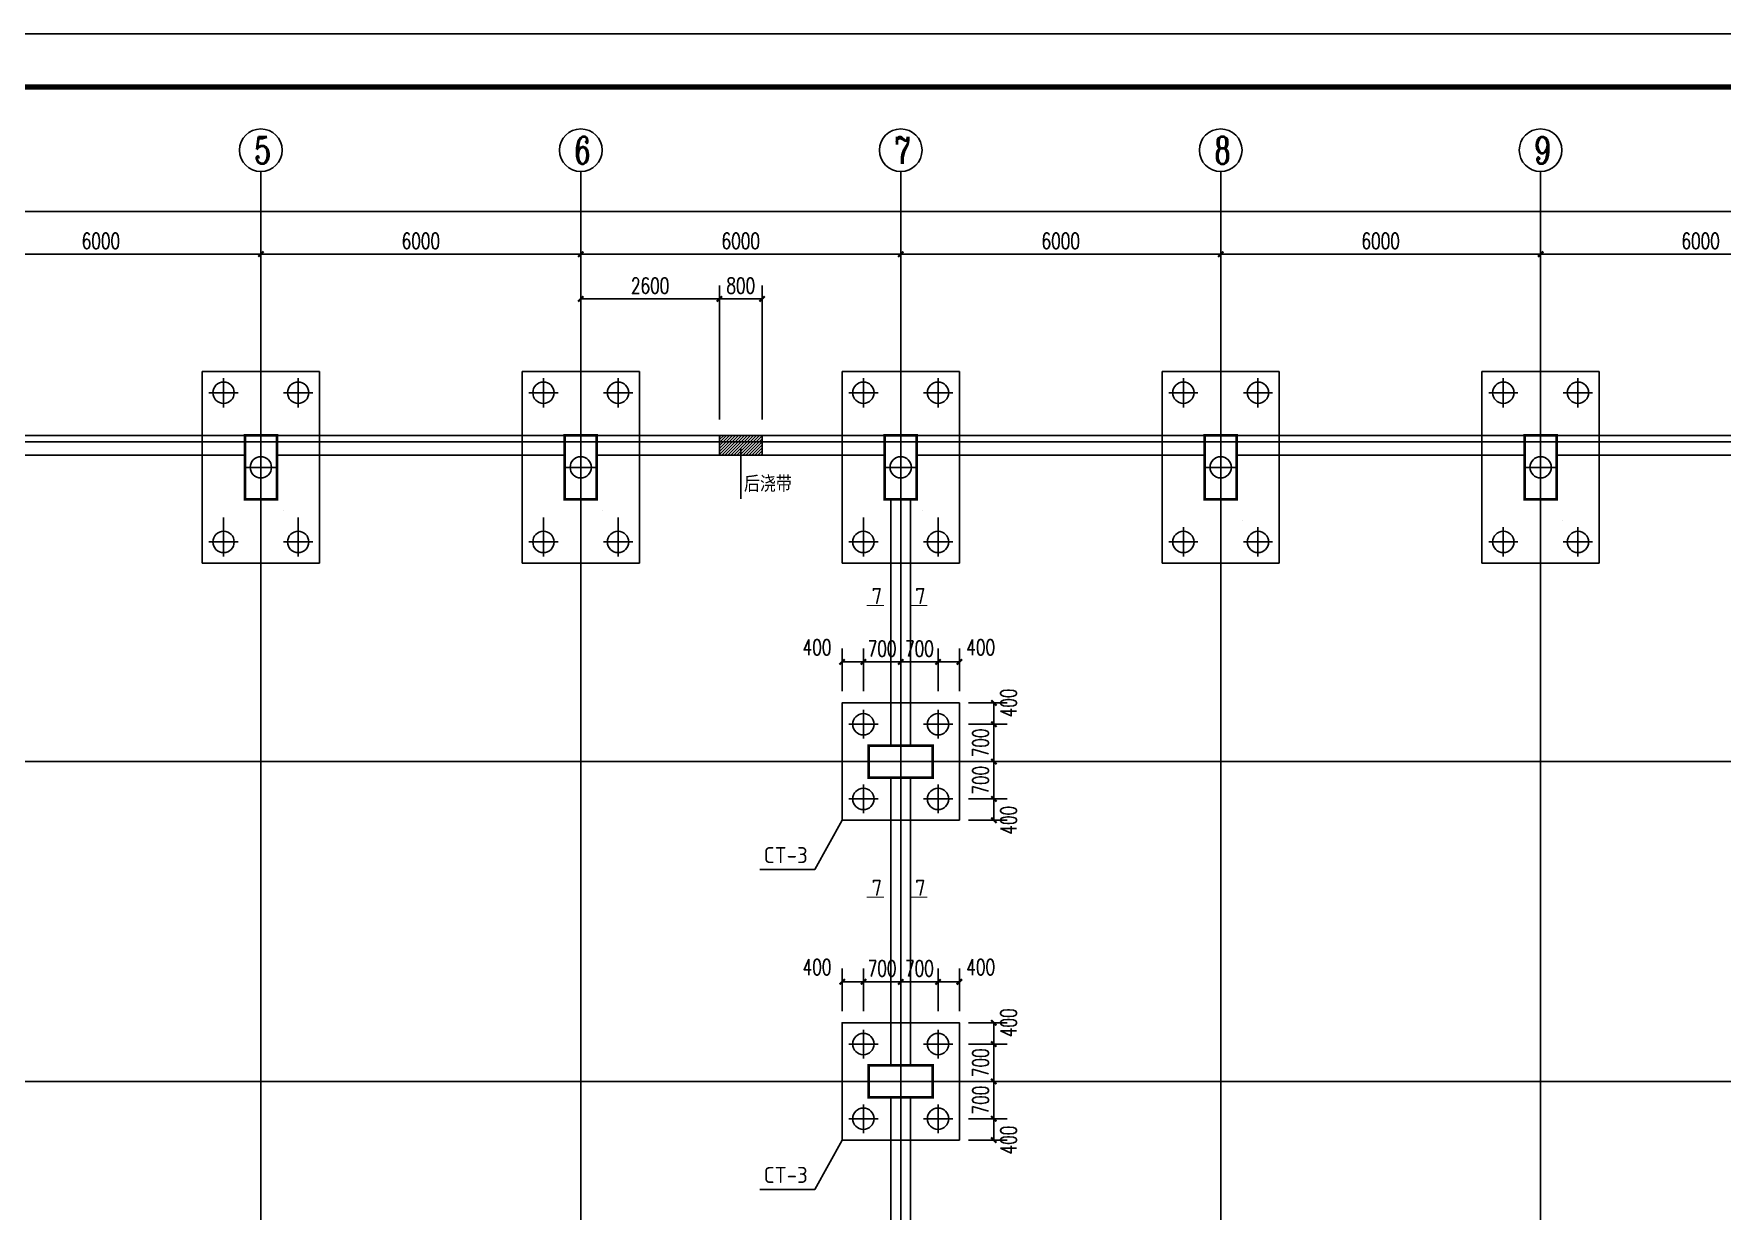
# Model space of a CAD drawing. Extents: x -73672 to 366960, y -527333 to 140666.
# Drawn here: x 35201 to 66865, y 32192 to 54281 of the extents above; entities that cross this region are included whole.
import ezdxf
from ezdxf.enums import TextEntityAlignment as Align

# ---------------------------------------------------------------- set-up
doc = ezdxf.new("R2010")
doc.units = 0
doc.header["$LTSCALE"] = 1000
doc.header["$MEASUREMENT"] = 0
for name, color, linetype in [('AXIS', 3, 'Continuous'), ('AXIS_TEXT', 7, 'Continuous'), ('COLUMN', 9, 'Continuous'), ('E_WINDOW', 4, 'Continuous'), ('NUM', 3, 'Continuous'), ('PUB_TITLE', 4, 'Continuous'), ('TEXT', 3, 'Continuous'), ('WALL', 9, 'Continuous'), ('建-尺寸', 3, 'Continuous')]:
    doc.layers.add(name, color=color, linetype=linetype)
doc.styles.add('_TCH_AXIS', font='COMPLEX', dxfattribs={"bigfont": 'GBCBIG'})
doc.styles.add('_TCH_DIM_T3', font='SIMPLEX', dxfattribs={"width": 0.705882, "bigfont": 'GBCBIG'})
doc.styles.add('A-DIM_T3', font='SIMPLEX', dxfattribs={"width": 0.705882, "bigfont": 'GBCBIG'})
doc.styles.add('COMPLEX', font='COMPLEX', dxfattribs={"bigfont": 'Tssdchn.shx'})
doc.styles.add('TSSD_Norm', font='Tssdeng.shx', dxfattribs={"bigfont": 'hztxt.shx'})
doc.dimstyles.new('_TCH_ARCH-100', dxfattribs={"dimtxt": 297.5, "dimasz": 100, "dimexe": 250, "dimexo": 300, "dimgap": 100, "dimtad": 1, "dimdec": 0, "dimzin": 0, "dimdsep": 46, "dimtxsty": '_TCH_DIM_T3', "dimblk": 'ARCHTICK', "dimcen": 0.09, "dimclrt": 7, "dimazin": 2, "dimtfac": 1, "dimtdec": 0, "dimtix": 1, "dimtmove": 2, "dimatfit": 3, "dimfxl": 0, "dimtolj": 1, "dimtzin": 0, "dimarcsym": 0})
doc.dimstyles.new('A-DIM-100', dxfattribs={"dimtxt": 297.5, "dimasz": 100, "dimexe": 250, "dimexo": 300, "dimgap": 100, "dimtad": 1, "dimdec": 0, "dimzin": 0, "dimdsep": 46, "dimtxsty": 'A-DIM_T3', "dimblk": 'ARCHTICK', "dimcen": 0.09, "dimclrt": 7, "dimazin": 2, "dimtfac": 1, "dimtdec": 0, "dimtix": 1, "dimtmove": 2, "dimatfit": 3, "dimfxl": 0, "dimtolj": 1, "dimtzin": 0, "dimarcsym": 0})

# ---------------------------------------------------------------- blocks, each defined once
blk = doc.blocks.new('_reinbk')
blk.add_line((0, 0), (0, 0))
blk = doc.blocks.new('_AXISO')
blk.add_circle((0, 0), 0.5)
at = {"layer": 'AXIS_TEXT', "style": 'COMPLEX'}
blk.add_attdef('A', text='', height=0.56, dxfattribs=at).set_placement((-0.25, -0.28), (0.25, -0.28), align=Align.FIT)
blk = doc.blocks.new('_ArchTick')
at = {"color": 0, "linetype": 'ByBlock', "const_width": 0.4}
blk.add_lwpolyline([(-0.5, -0.5), (0.5, 0.5)], dxfattribs=at)
blk = doc.blocks.new('*D9092')
at = {"layer": 'AXIS', "color": 0, "lineweight": -2}
for p, q in [((15460, 47996), (15460, 51196)), ((129800, 47996), (129800, 51196)), ((15460, 50946), (129800, 50946))]:
    blk.add_line(p, q, dxfattribs=at)
at = {"layer": 'Defpoints', "color": 0}
for p in [(129800, 50946), (15460, 47696), (129800, 47696)]:
    blk.add_point(p, dxfattribs=at)
at = {"layer": 'AXIS', "color": 0, "linetype": 'ByBlock', "lineweight": -2, "xscale": 100, "yscale": 100, "zscale": 100, "rotation": 180}
blk.add_blockref('_ArchTick', (15460, 50946), dxfattribs=at)
at = {"layer": 'AXIS', "color": 0, "linetype": 'ByBlock', "lineweight": -2, "xscale": 100, "yscale": 100, "zscale": 100}
blk.add_blockref('_ArchTick', (129800, 50946), dxfattribs=at)
at = {"layer": 'AXIS', "color": 7, "insert": (72630, 51195), "char_height": 297.5, "attachment_point": 5, "style": '_TCH_DIM_T3'}
blk.add_mtext('\\A1;114340', dxfattribs=at)
blk = doc.blocks.new('*D9096')
at = {"layer": 'AXIS', "color": 0, "lineweight": -2}
for p, q in [((33460, 47996), (33460, 50396)), ((39460, 47996), (39460, 50396)), ((33460, 50146), (39460, 50146))]:
    blk.add_line(p, q, dxfattribs=at)
at = {"layer": 'Defpoints', "color": 0}
for p in [(39460, 50146), (33460, 47696), (39460, 47696)]:
    blk.add_point(p, dxfattribs=at)
at = {"layer": 'AXIS', "color": 0, "linetype": 'ByBlock', "lineweight": -2, "xscale": 100, "yscale": 100, "zscale": 100, "rotation": 180}
blk.add_blockref('_ArchTick', (33460, 50146), dxfattribs=at)
at = {"layer": 'AXIS', "color": 0, "linetype": 'ByBlock', "lineweight": -2, "xscale": 100, "yscale": 100, "zscale": 100}
blk.add_blockref('_ArchTick', (39460, 50146), dxfattribs=at)
at = {"layer": 'AXIS', "color": 7, "insert": (36460, 50395), "char_height": 297.5, "attachment_point": 5, "style": '_TCH_DIM_T3'}
blk.add_mtext('\\A1;6000', dxfattribs=at)
blk = doc.blocks.new('*D9097')
at = {"layer": 'AXIS', "color": 0, "lineweight": -2}
for p, q in [((39460, 47996), (39460, 50396)), ((45460, 47996), (45460, 50396)), ((39460, 50146), (45460, 50146))]:
    blk.add_line(p, q, dxfattribs=at)
at = {"layer": 'Defpoints', "color": 0}
for p in [(45460, 50146), (39460, 47696), (45460, 47696)]:
    blk.add_point(p, dxfattribs=at)
at = {"layer": 'AXIS', "color": 0, "linetype": 'ByBlock', "lineweight": -2, "xscale": 100, "yscale": 100, "zscale": 100, "rotation": 180}
blk.add_blockref('_ArchTick', (39460, 50146), dxfattribs=at)
at = {"layer": 'AXIS', "color": 0, "linetype": 'ByBlock', "lineweight": -2, "xscale": 100, "yscale": 100, "zscale": 100}
blk.add_blockref('_ArchTick', (45460, 50146), dxfattribs=at)
at = {"layer": 'AXIS', "color": 7, "insert": (42460, 50395), "char_height": 297.5, "attachment_point": 5, "style": '_TCH_DIM_T3'}
blk.add_mtext('\\A1;6000', dxfattribs=at)
blk = doc.blocks.new('*D9098')
at = {"layer": 'AXIS', "color": 0, "lineweight": -2}
for p, q in [((45460, 47996), (45460, 50396)), ((51460, 47996), (51460, 50396)), ((45460, 50146), (51460, 50146))]:
    blk.add_line(p, q, dxfattribs=at)
at = {"layer": 'Defpoints', "color": 0}
for p in [(51460, 50146), (45460, 47696), (51460, 47696)]:
    blk.add_point(p, dxfattribs=at)
at = {"layer": 'AXIS', "color": 0, "linetype": 'ByBlock', "lineweight": -2, "xscale": 100, "yscale": 100, "zscale": 100, "rotation": 180}
blk.add_blockref('_ArchTick', (45460, 50146), dxfattribs=at)
at = {"layer": 'AXIS', "color": 0, "linetype": 'ByBlock', "lineweight": -2, "xscale": 100, "yscale": 100, "zscale": 100}
blk.add_blockref('_ArchTick', (51460, 50146), dxfattribs=at)
at = {"layer": 'AXIS', "color": 7, "insert": (48460, 50395), "char_height": 297.5, "attachment_point": 5, "style": '_TCH_DIM_T3'}
blk.add_mtext('\\A1;6000', dxfattribs=at)
blk = doc.blocks.new('*D9099')
at = {"layer": 'AXIS', "color": 0, "lineweight": -2}
for p, q in [((51460, 47996), (51460, 50396)), ((57460, 47996), (57460, 50396)), ((51460, 50146), (57460, 50146))]:
    blk.add_line(p, q, dxfattribs=at)
at = {"layer": 'Defpoints', "color": 0}
for p in [(57460, 50146), (51460, 47696), (57460, 47696)]:
    blk.add_point(p, dxfattribs=at)
at = {"layer": 'AXIS', "color": 0, "linetype": 'ByBlock', "lineweight": -2, "xscale": 100, "yscale": 100, "zscale": 100, "rotation": 180}
blk.add_blockref('_ArchTick', (51460, 50146), dxfattribs=at)
at = {"layer": 'AXIS', "color": 0, "linetype": 'ByBlock', "lineweight": -2, "xscale": 100, "yscale": 100, "zscale": 100}
blk.add_blockref('_ArchTick', (57460, 50146), dxfattribs=at)
at = {"layer": 'AXIS', "color": 7, "insert": (54460, 50395), "char_height": 297.5, "attachment_point": 5, "style": '_TCH_DIM_T3'}
blk.add_mtext('\\A1;6000', dxfattribs=at)
blk = doc.blocks.new('*D9100')
at = {"layer": 'AXIS', "color": 0, "lineweight": -2}
for p, q in [((57460, 47996), (57460, 50396)), ((63460, 47996), (63460, 50396)), ((57460, 50146), (63460, 50146))]:
    blk.add_line(p, q, dxfattribs=at)
at = {"layer": 'Defpoints', "color": 0}
for p in [(63460, 50146), (57460, 47696), (63460, 47696)]:
    blk.add_point(p, dxfattribs=at)
at = {"layer": 'AXIS', "color": 0, "linetype": 'ByBlock', "lineweight": -2, "xscale": 100, "yscale": 100, "zscale": 100, "rotation": 180}
blk.add_blockref('_ArchTick', (57460, 50146), dxfattribs=at)
at = {"layer": 'AXIS', "color": 0, "linetype": 'ByBlock', "lineweight": -2, "xscale": 100, "yscale": 100, "zscale": 100}
blk.add_blockref('_ArchTick', (63460, 50146), dxfattribs=at)
at = {"layer": 'AXIS', "color": 7, "insert": (60460, 50395), "char_height": 297.5, "attachment_point": 5, "style": '_TCH_DIM_T3'}
blk.add_mtext('\\A1;6000', dxfattribs=at)
blk = doc.blocks.new('*D9101')
at = {"layer": 'AXIS', "color": 0, "lineweight": -2}
for p, q in [((63460, 47996), (63460, 50396)), ((69460, 47996), (69460, 50396)), ((63460, 50146), (69460, 50146))]:
    blk.add_line(p, q, dxfattribs=at)
at = {"layer": 'Defpoints', "color": 0}
for p in [(69460, 50146), (63460, 47696), (69460, 47696)]:
    blk.add_point(p, dxfattribs=at)
at = {"layer": 'AXIS', "color": 0, "linetype": 'ByBlock', "lineweight": -2, "xscale": 100, "yscale": 100, "zscale": 100, "rotation": 180}
blk.add_blockref('_ArchTick', (63460, 50146), dxfattribs=at)
at = {"layer": 'AXIS', "color": 0, "linetype": 'ByBlock', "lineweight": -2, "xscale": 100, "yscale": 100, "zscale": 100}
blk.add_blockref('_ArchTick', (69460, 50146), dxfattribs=at)
at = {"layer": 'AXIS', "color": 7, "insert": (66460, 50395), "char_height": 297.5, "attachment_point": 5, "style": '_TCH_DIM_T3'}
blk.add_mtext('\\A1;6000', dxfattribs=at)
blk = doc.blocks.new('*D9160')
at = {"layer": 'Defpoints', "color": 0}
for p in [(48060, 49308), (45460, 46747), (48060, 46747)]:
    blk.add_point(p, dxfattribs=at)
at = {"layer": '建-尺寸', "color": 0, "lineweight": -2}
for p, q in [((45460, 47047), (45460, 49558)), ((48060, 47047), (48060, 49558)), ((45460, 49308), (48060, 49308))]:
    blk.add_line(p, q, dxfattribs=at)
at = {"layer": '建-尺寸', "color": 0, "linetype": 'ByBlock', "lineweight": -2, "xscale": 100, "yscale": 100, "zscale": 100, "rotation": 180}
blk.add_blockref('_ArchTick', (45460, 49308), dxfattribs=at)
at = {"layer": '建-尺寸', "color": 0, "linetype": 'ByBlock', "lineweight": -2, "xscale": 100, "yscale": 100, "zscale": 100}
blk.add_blockref('_ArchTick', (48060, 49308), dxfattribs=at)
at = {"layer": '建-尺寸', "color": 7, "insert": (46760, 49556), "char_height": 297.5, "attachment_point": 5, "style": 'A-DIM_T3'}
blk.add_mtext('\\A1;2600', dxfattribs=at)
blk = doc.blocks.new('*D9161')
at = {"layer": 'Defpoints', "color": 0}
for p in [(48860, 49308), (48060, 46747), (48860, 46747)]:
    blk.add_point(p, dxfattribs=at)
at = {"layer": '建-尺寸', "color": 0, "lineweight": -2}
for p, q in [((48060, 47047), (48060, 49558)), ((48860, 47047), (48860, 49558)), ((48060, 49308), (48860, 49308))]:
    blk.add_line(p, q, dxfattribs=at)
at = {"layer": '建-尺寸', "color": 0, "linetype": 'ByBlock', "lineweight": -2, "xscale": 100, "yscale": 100, "zscale": 100, "rotation": 180}
blk.add_blockref('_ArchTick', (48060, 49308), dxfattribs=at)
at = {"layer": '建-尺寸', "color": 0, "linetype": 'ByBlock', "lineweight": -2, "xscale": 100, "yscale": 100, "zscale": 100}
blk.add_blockref('_ArchTick', (48860, 49308), dxfattribs=at)
at = {"layer": '建-尺寸', "color": 7, "insert": (48460, 49556), "char_height": 297.5, "attachment_point": 5, "style": 'A-DIM_T3'}
blk.add_mtext('\\A1;800', dxfattribs=at)
blk = doc.blocks.new('*D9181')
at = {"layer": 'Defpoints', "color": 0}
for p in [(52428, 41727), (52428, 41327), (53206, 41327)]:
    blk.add_point(p, dxfattribs=at)
at = {"layer": '建-尺寸', "color": 0, "lineweight": -2}
for p, q in [((52728, 41727), (53456, 41727)), ((53206, 41727), (53206, 41327)), ((52728, 41327), (53456, 41327))]:
    blk.add_line(p, q, dxfattribs=at)
at = {"layer": '建-尺寸', "color": 0, "linetype": 'ByBlock', "lineweight": -2, "xscale": 100, "yscale": 100, "zscale": 100}
for p, rotation in [((53206, 41727), 90), ((53206, 41327), 270)]:
    blk.add_blockref('_ArchTick', p, dxfattribs=dict(at, rotation=rotation))
at = {"layer": '建-尺寸', "color": 7, "insert": (53481, 41727), "char_height": 297.5, "attachment_point": 5, "rotation": 90, "style": 'A-DIM_T3'}
blk.add_mtext('\\A1;400', dxfattribs=at)
blk = doc.blocks.new('*D9182')
at = {"layer": 'Defpoints', "color": 0}
for p in [(52428, 41327), (52428, 40627), (53206, 40627)]:
    blk.add_point(p, dxfattribs=at)
at = {"layer": '建-尺寸', "color": 0, "lineweight": -2}
for p, q in [((52728, 41327), (53456, 41327)), ((53206, 41327), (53206, 41427)), ((53206, 41327), (53206, 40627)), ((52728, 40627), (53456, 40627)), ((53206, 40627), (53206, 40527))]:
    blk.add_line(p, q, dxfattribs=at)
at = {"layer": '建-尺寸', "color": 0, "linetype": 'ByBlock', "lineweight": -2, "xscale": 100, "yscale": 100, "zscale": 100}
for p, rotation in [((53206, 41327), 270), ((53206, 40627), 90)]:
    blk.add_blockref('_ArchTick', p, dxfattribs=dict(at, rotation=rotation))
at = {"layer": '建-尺寸', "color": 7, "insert": (52957, 40977), "char_height": 297.5, "attachment_point": 5, "rotation": 90, "style": 'A-DIM_T3'}
blk.add_mtext('\\A1;700', dxfattribs=at)
blk = doc.blocks.new('*D9183')
at = {"layer": 'Defpoints', "color": 0}
for p in [(52428, 40627), (52428, 39927), (53206, 39927)]:
    blk.add_point(p, dxfattribs=at)
at = {"layer": '建-尺寸', "color": 0, "lineweight": -2}
for p, q in [((52728, 40627), (53456, 40627)), ((53206, 40627), (53206, 40727)), ((53206, 40627), (53206, 39927)), ((52728, 39927), (53456, 39927)), ((53206, 39927), (53206, 39827))]:
    blk.add_line(p, q, dxfattribs=at)
at = {"layer": '建-尺寸', "color": 0, "linetype": 'ByBlock', "lineweight": -2, "xscale": 100, "yscale": 100, "zscale": 100}
for p, rotation in [((53206, 40627), 270), ((53206, 39927), 90)]:
    blk.add_blockref('_ArchTick', p, dxfattribs=dict(at, rotation=rotation))
at = {"layer": '建-尺寸', "color": 7, "insert": (52957, 40277), "char_height": 297.5, "attachment_point": 5, "rotation": 90, "style": 'A-DIM_T3'}
blk.add_mtext('\\A1;700', dxfattribs=at)
blk = doc.blocks.new('*D9184')
at = {"layer": 'Defpoints', "color": 0}
for p in [(52428, 39927), (52428, 39527), (53206, 39527)]:
    blk.add_point(p, dxfattribs=at)
at = {"layer": '建-尺寸', "color": 0, "lineweight": -2}
for p, q in [((52728, 39927), (53456, 39927)), ((53206, 39927), (53206, 39527)), ((52728, 39527), (53456, 39527))]:
    blk.add_line(p, q, dxfattribs=at)
at = {"layer": '建-尺寸', "color": 0, "linetype": 'ByBlock', "lineweight": -2, "xscale": 100, "yscale": 100, "zscale": 100}
for p, rotation in [((53206, 39927), 90), ((53206, 39527), 270)]:
    blk.add_blockref('_ArchTick', p, dxfattribs=dict(at, rotation=rotation))
at = {"layer": '建-尺寸', "color": 7, "insert": (53481, 39527), "char_height": 297.5, "attachment_point": 5, "rotation": 90, "style": 'A-DIM_T3'}
blk.add_mtext('\\A1;400', dxfattribs=at)
blk = doc.blocks.new('*D9185')
at = {"layer": 'Defpoints', "color": 0}
for p in [(52428, 35727), (52428, 35327), (53206, 35327)]:
    blk.add_point(p, dxfattribs=at)
at = {"layer": '建-尺寸', "color": 0, "lineweight": -2}
for p, q in [((52728, 35727), (53456, 35727)), ((53206, 35727), (53206, 35327)), ((52728, 35327), (53456, 35327))]:
    blk.add_line(p, q, dxfattribs=at)
at = {"layer": '建-尺寸', "color": 0, "linetype": 'ByBlock', "lineweight": -2, "xscale": 100, "yscale": 100, "zscale": 100}
for p, rotation in [((53206, 35727), 90), ((53206, 35327), 270)]:
    blk.add_blockref('_ArchTick', p, dxfattribs=dict(at, rotation=rotation))
at = {"layer": '建-尺寸', "color": 7, "insert": (53481, 35727), "char_height": 297.5, "attachment_point": 5, "rotation": 90, "style": 'A-DIM_T3'}
blk.add_mtext('\\A1;400', dxfattribs=at)
blk = doc.blocks.new('*D9186')
at = {"layer": 'Defpoints', "color": 0}
for p in [(52428, 35327), (52428, 34627), (53206, 34627)]:
    blk.add_point(p, dxfattribs=at)
at = {"layer": '建-尺寸', "color": 0, "lineweight": -2}
for p, q in [((52728, 35327), (53456, 35327)), ((53206, 35327), (53206, 35427)), ((53206, 35327), (53206, 34627)), ((52728, 34627), (53456, 34627)), ((53206, 34627), (53206, 34527))]:
    blk.add_line(p, q, dxfattribs=at)
at = {"layer": '建-尺寸', "color": 0, "linetype": 'ByBlock', "lineweight": -2, "xscale": 100, "yscale": 100, "zscale": 100}
for p, rotation in [((53206, 35327), 270), ((53206, 34627), 90)]:
    blk.add_blockref('_ArchTick', p, dxfattribs=dict(at, rotation=rotation))
at = {"layer": '建-尺寸', "color": 7, "insert": (52957, 34977), "char_height": 297.5, "attachment_point": 5, "rotation": 90, "style": 'A-DIM_T3'}
blk.add_mtext('\\A1;700', dxfattribs=at)
blk = doc.blocks.new('*D9187')
at = {"layer": 'Defpoints', "color": 0}
for p in [(52428, 34627), (52428, 33927), (53206, 33927)]:
    blk.add_point(p, dxfattribs=at)
at = {"layer": '建-尺寸', "color": 0, "lineweight": -2}
for p, q in [((52728, 34627), (53456, 34627)), ((53206, 34627), (53206, 34727)), ((53206, 34627), (53206, 33927)), ((52728, 33927), (53456, 33927)), ((53206, 33927), (53206, 33827))]:
    blk.add_line(p, q, dxfattribs=at)
at = {"layer": '建-尺寸', "color": 0, "linetype": 'ByBlock', "lineweight": -2, "xscale": 100, "yscale": 100, "zscale": 100}
for p, rotation in [((53206, 34627), 270), ((53206, 33927), 90)]:
    blk.add_blockref('_ArchTick', p, dxfattribs=dict(at, rotation=rotation))
at = {"layer": '建-尺寸', "color": 7, "insert": (52957, 34277), "char_height": 297.5, "attachment_point": 5, "rotation": 90, "style": 'A-DIM_T3'}
blk.add_mtext('\\A1;700', dxfattribs=at)
blk = doc.blocks.new('*D9188')
at = {"layer": 'Defpoints', "color": 0}
for p in [(52428, 33927), (52428, 33527), (53206, 33527)]:
    blk.add_point(p, dxfattribs=at)
at = {"layer": '建-尺寸', "color": 0, "lineweight": -2}
for p, q in [((52728, 33927), (53456, 33927)), ((53206, 33927), (53206, 33527)), ((52728, 33527), (53456, 33527))]:
    blk.add_line(p, q, dxfattribs=at)
at = {"layer": '建-尺寸', "color": 0, "linetype": 'ByBlock', "lineweight": -2, "xscale": 100, "yscale": 100, "zscale": 100}
for p, rotation in [((53206, 33927), 90), ((53206, 33527), 270)]:
    blk.add_blockref('_ArchTick', p, dxfattribs=dict(at, rotation=rotation))
at = {"layer": '建-尺寸', "color": 7, "insert": (53481, 33527), "char_height": 297.5, "attachment_point": 5, "rotation": 90, "style": 'A-DIM_T3'}
blk.add_mtext('\\A1;400', dxfattribs=at)
blk = doc.blocks.new('*D9316')
at = {"layer": 'Defpoints', "color": 0}
for p in [(50760, 42497), (50360, 41647), (50760, 41647)]:
    blk.add_point(p, dxfattribs=at)
at = {"layer": '建-尺寸', "color": 0, "lineweight": -2}
for p, q in [((50360, 41947), (50360, 42747)), ((50760, 41947), (50760, 42747)), ((50360, 42497), (50760, 42497))]:
    blk.add_line(p, q, dxfattribs=at)
at = {"layer": '建-尺寸', "color": 0, "linetype": 'ByBlock', "lineweight": -2, "xscale": 100, "yscale": 100, "zscale": 100, "rotation": 180}
blk.add_blockref('_ArchTick', (50360, 42497), dxfattribs=at)
at = {"layer": '建-尺寸', "color": 0, "linetype": 'ByBlock', "lineweight": -2, "xscale": 100, "yscale": 100, "zscale": 100}
blk.add_blockref('_ArchTick', (50760, 42497), dxfattribs=at)
at = {"layer": '建-尺寸', "color": 7, "insert": (49890, 42772), "char_height": 297.5, "attachment_point": 5, "style": 'A-DIM_T3'}
blk.add_mtext('\\A1;400', dxfattribs=at)
blk = doc.blocks.new('*D9317')
at = {"layer": 'Defpoints', "color": 0}
for p in [(51460, 42497), (50760, 41647), (51460, 41647)]:
    blk.add_point(p, dxfattribs=at)
at = {"layer": '建-尺寸', "color": 0, "lineweight": -2}
for p, q in [((50760, 41947), (50760, 42747)), ((51460, 41947), (51460, 42747)), ((50760, 42497), (50660, 42497)), ((50760, 42497), (51460, 42497)), ((51460, 42497), (51560, 42497))]:
    blk.add_line(p, q, dxfattribs=at)
at = {"layer": '建-尺寸', "color": 0, "linetype": 'ByBlock', "lineweight": -2, "xscale": 100, "yscale": 100, "zscale": 100}
blk.add_blockref('_ArchTick', (50760, 42497), dxfattribs=at)
at = {"layer": '建-尺寸', "color": 0, "linetype": 'ByBlock', "lineweight": -2, "xscale": 100, "yscale": 100, "zscale": 100, "rotation": 180}
blk.add_blockref('_ArchTick', (51460, 42497), dxfattribs=at)
at = {"layer": '建-尺寸', "color": 7, "insert": (51110, 42746), "char_height": 297.5, "attachment_point": 5, "style": 'A-DIM_T3'}
blk.add_mtext('\\A1;700', dxfattribs=at)
blk = doc.blocks.new('*D9318')
at = {"layer": 'Defpoints', "color": 0}
for p in [(52160, 42497), (51460, 41647), (52160, 41647)]:
    blk.add_point(p, dxfattribs=at)
at = {"layer": '建-尺寸', "color": 0, "lineweight": -2}
for p, q in [((51460, 41947), (51460, 42747)), ((52160, 41947), (52160, 42747)), ((51460, 42497), (51360, 42497)), ((51460, 42497), (52160, 42497)), ((52160, 42497), (52260, 42497))]:
    blk.add_line(p, q, dxfattribs=at)
at = {"layer": '建-尺寸', "color": 0, "linetype": 'ByBlock', "lineweight": -2, "xscale": 100, "yscale": 100, "zscale": 100}
blk.add_blockref('_ArchTick', (51460, 42497), dxfattribs=at)
at = {"layer": '建-尺寸', "color": 0, "linetype": 'ByBlock', "lineweight": -2, "xscale": 100, "yscale": 100, "zscale": 100, "rotation": 180}
blk.add_blockref('_ArchTick', (52160, 42497), dxfattribs=at)
at = {"layer": '建-尺寸', "color": 7, "insert": (51810, 42746), "char_height": 297.5, "attachment_point": 5, "style": 'A-DIM_T3'}
blk.add_mtext('\\A1;700', dxfattribs=at)
blk = doc.blocks.new('*D9319')
at = {"layer": 'Defpoints', "color": 0}
for p in [(52560, 42497), (52160, 41647), (52560, 41647)]:
    blk.add_point(p, dxfattribs=at)
at = {"layer": '建-尺寸', "color": 0, "lineweight": -2}
for p, q in [((52160, 41947), (52160, 42747)), ((52560, 41947), (52560, 42747)), ((52160, 42497), (52560, 42497))]:
    blk.add_line(p, q, dxfattribs=at)
at = {"layer": '建-尺寸', "color": 0, "linetype": 'ByBlock', "lineweight": -2, "xscale": 100, "yscale": 100, "zscale": 100, "rotation": 180}
blk.add_blockref('_ArchTick', (52160, 42497), dxfattribs=at)
at = {"layer": '建-尺寸', "color": 0, "linetype": 'ByBlock', "lineweight": -2, "xscale": 100, "yscale": 100, "zscale": 100}
blk.add_blockref('_ArchTick', (52560, 42497), dxfattribs=at)
at = {"layer": '建-尺寸', "color": 7, "insert": (52960, 42772), "char_height": 297.5, "attachment_point": 5, "style": 'A-DIM_T3'}
blk.add_mtext('\\A1;400', dxfattribs=at)
blk = doc.blocks.new('*D9320')
at = {"layer": 'Defpoints', "color": 0}
for p in [(50760, 36497), (50360, 35647), (50760, 35647)]:
    blk.add_point(p, dxfattribs=at)
at = {"layer": '建-尺寸', "color": 0, "lineweight": -2}
for p, q in [((50360, 35947), (50360, 36747)), ((50760, 35947), (50760, 36747)), ((50360, 36497), (50760, 36497))]:
    blk.add_line(p, q, dxfattribs=at)
at = {"layer": '建-尺寸', "color": 0, "linetype": 'ByBlock', "lineweight": -2, "xscale": 100, "yscale": 100, "zscale": 100, "rotation": 180}
blk.add_blockref('_ArchTick', (50360, 36497), dxfattribs=at)
at = {"layer": '建-尺寸', "color": 0, "linetype": 'ByBlock', "lineweight": -2, "xscale": 100, "yscale": 100, "zscale": 100}
blk.add_blockref('_ArchTick', (50760, 36497), dxfattribs=at)
at = {"layer": '建-尺寸', "color": 7, "insert": (49890, 36772), "char_height": 297.5, "attachment_point": 5, "style": 'A-DIM_T3'}
blk.add_mtext('\\A1;400', dxfattribs=at)
blk = doc.blocks.new('*D9321')
at = {"layer": 'Defpoints', "color": 0}
for p in [(51460, 36497), (50760, 35647), (51460, 35647)]:
    blk.add_point(p, dxfattribs=at)
at = {"layer": '建-尺寸', "color": 0, "lineweight": -2}
for p, q in [((50760, 35947), (50760, 36747)), ((51460, 35947), (51460, 36747)), ((50760, 36497), (50660, 36497)), ((50760, 36497), (51460, 36497)), ((51460, 36497), (51560, 36497))]:
    blk.add_line(p, q, dxfattribs=at)
at = {"layer": '建-尺寸', "color": 0, "linetype": 'ByBlock', "lineweight": -2, "xscale": 100, "yscale": 100, "zscale": 100}
blk.add_blockref('_ArchTick', (50760, 36497), dxfattribs=at)
at = {"layer": '建-尺寸', "color": 0, "linetype": 'ByBlock', "lineweight": -2, "xscale": 100, "yscale": 100, "zscale": 100, "rotation": 180}
blk.add_blockref('_ArchTick', (51460, 36497), dxfattribs=at)
at = {"layer": '建-尺寸', "color": 7, "insert": (51110, 36746), "char_height": 297.5, "attachment_point": 5, "style": 'A-DIM_T3'}
blk.add_mtext('\\A1;700', dxfattribs=at)
blk = doc.blocks.new('*D9322')
at = {"layer": 'Defpoints', "color": 0}
for p in [(52160, 36497), (51460, 35647), (52160, 35647)]:
    blk.add_point(p, dxfattribs=at)
at = {"layer": '建-尺寸', "color": 0, "lineweight": -2}
for p, q in [((51460, 35947), (51460, 36747)), ((52160, 35947), (52160, 36747)), ((51460, 36497), (51360, 36497)), ((51460, 36497), (52160, 36497)), ((52160, 36497), (52260, 36497))]:
    blk.add_line(p, q, dxfattribs=at)
at = {"layer": '建-尺寸', "color": 0, "linetype": 'ByBlock', "lineweight": -2, "xscale": 100, "yscale": 100, "zscale": 100}
blk.add_blockref('_ArchTick', (51460, 36497), dxfattribs=at)
at = {"layer": '建-尺寸', "color": 0, "linetype": 'ByBlock', "lineweight": -2, "xscale": 100, "yscale": 100, "zscale": 100, "rotation": 180}
blk.add_blockref('_ArchTick', (52160, 36497), dxfattribs=at)
at = {"layer": '建-尺寸', "color": 7, "insert": (51810, 36746), "char_height": 297.5, "attachment_point": 5, "style": 'A-DIM_T3'}
blk.add_mtext('\\A1;700', dxfattribs=at)
blk = doc.blocks.new('*D9323')
at = {"layer": 'Defpoints', "color": 0}
for p in [(52560, 36497), (52160, 35647), (52560, 35647)]:
    blk.add_point(p, dxfattribs=at)
at = {"layer": '建-尺寸', "color": 0, "lineweight": -2}
for p, q in [((52160, 35947), (52160, 36747)), ((52560, 35947), (52560, 36747)), ((52160, 36497), (52560, 36497))]:
    blk.add_line(p, q, dxfattribs=at)
at = {"layer": '建-尺寸', "color": 0, "linetype": 'ByBlock', "lineweight": -2, "xscale": 100, "yscale": 100, "zscale": 100, "rotation": 180}
blk.add_blockref('_ArchTick', (52160, 36497), dxfattribs=at)
at = {"layer": '建-尺寸', "color": 0, "linetype": 'ByBlock', "lineweight": -2, "xscale": 100, "yscale": 100, "zscale": 100}
blk.add_blockref('_ArchTick', (52560, 36497), dxfattribs=at)
at = {"layer": '建-尺寸', "color": 7, "insert": (52960, 36772), "char_height": 297.5, "attachment_point": 5, "style": 'A-DIM_T3'}
blk.add_mtext('\\A1;400', dxfattribs=at)

msp = doc.modelspace()

# ---------------------------------------------------------------- hatches: boundary and pattern name
h = msp.add_hatch()
h.set_pattern_fill('ANSI31', color=256, scale=25)
h.set_pattern_definition([(45, (124262.428, -70373.07), (-28.0633, 28.0633), [])])
h.paths.add_polyline_path([(48059.5, 46747.43), (48059.5, 46497.43), (48859.5, 46497.43), (48859.5, 46747.43)])
h.paths.add_polyline_path([(48859.5, 46377.43), (48859.5, 46497.43), (48059.5, 46497.43), (48059.5, 46377.43)])

# ---------------------------------------------------------------- linework, layer by layer
at = {"color": 1}
for p, q in [((39459.5, 48464.63), (39459.5, -12194.22)), ((45459.5, 48464.63), (45459.5, -12194.22)), ((51459.5, 48464.63), (51459.5, -12194.22)), ((57459.5, 48464.63), (57459.5, -12194.22)), ((63459.5, 48464.63), (63459.5, -12194.22)), ((13073.85, 46627.43), (131843.44, 46627.43)), ((12888.85, 40627.43), (131843.44, 40627.43)), ((12888.85, 34627.43), (131843.44, 34627.43))]:
    msp.add_line(p, q, dxfattribs=at)
for p, q in [((48059.5, 46377.43), (48059.5, 46747.43)), ((48859.5, 46377.43), (48859.5, 46747.43)), ((48459.5, 46497.43), (48459.5, 45553.69))]:
    msp.add_line(p, q)
at = {"color": 0}
for p, q in [((39159.5, 46147.43), (39759.5, 46147.43)), ((45159.5, 46147.43), (45759.5, 46147.43)), ((51159.5, 46147.43), (51759.5, 46147.43)), ((57159.5, 46147.43), (57759.5, 46147.43)), ((63159.5, 46147.43), (63759.5, 46147.43)), ((49849.75, 38602.43), (50359.5, 39527.43)), ((48818.38, 38602.43), (49849.75, 38602.43)), ((49849.75, 32602.43), (50359.5, 33527.43)), ((48818.38, 32602.43), (49849.75, 32602.43))]:
    msp.add_line(p, q, dxfattribs=at)
at = {"color": 0, "const_width": 50}
for points in [[(39159.5, 46747.43), (39159.5, 45547.43), (39759.5, 45547.43), (39759.5, 46747.43), (39159.5, 46747.43)], [(45159.5, 46747.43), (45159.5, 45547.43), (45759.5, 45547.43), (45759.5, 46747.43), (45159.5, 46747.43)], [(51159.5, 46747.43), (51159.5, 45547.43), (51759.5, 45547.43), (51759.5, 46747.43), (51159.5, 46747.43)], [(57159.5, 46747.43), (57159.5, 45547.43), (57759.5, 45547.43), (57759.5, 46747.43), (57159.5, 46747.43)], [(63159.5, 46747.43), (63159.5, 45547.43), (63759.5, 45547.43), (63759.5, 46747.43), (63159.5, 46747.43)], [(52059.5, 40927.43), (50859.5, 40927.43), (50859.5, 40327.43), (52059.5, 40327.43), (52059.5, 40927.43)], [(52059.5, 34927.43), (50859.5, 34927.43), (50859.5, 34327.43), (52059.5, 34327.43), (52059.5, 34927.43)]]:
    msp.add_lwpolyline(points, dxfattribs=at)
at = {"const_width": 20}
for points in [[(50823.47, 43557.47), (51142.84, 43557.47)], [(51639.05, 43557.47), (51958.42, 43557.47)], [(50823.47, 38083.57), (51142.84, 38083.57)], [(51639.05, 38083.57), (51958.42, 38083.57)]]:
    msp.add_lwpolyline(points, dxfattribs=at)
for points in [[(52559.5, 39527.43), (52559.5, 41727.43), (50359.5, 41727.43), (50359.5, 39527.43)], [(52559.5, 33527.43), (52559.5, 35727.43), (50359.5, 35727.43), (50359.5, 33527.43)]]:
    msp.add_lwpolyline(points, close=True)
at = {"layer": 'AXIS'}
for p, q in [((39459.5, 47696.38), (39459.5, 51696.38)), ((45459.5, 47696.38), (45459.5, 51696.38)), ((51459.5, 47696.38), (51459.5, 51696.38)), ((57459.5, 47696.38), (57459.5, 51696.38)), ((63459.5, 47696.38), (63459.5, 51696.38)), ((38359.61, 47947.27), (38359.61, 44347.6)), ((40559.39, 47947.27), (38359.61, 47947.27)), ((38759.61, 47272.95), (38759.61, 47821.59)), ((40159.39, 47272.95), (40159.39, 47821.59)), ((40559.39, 47947.27), (40559.39, 44347.6)), ((44359.61, 47947.27), (44359.61, 44347.6)), ((46559.39, 47947.27), (44359.61, 47947.27)), ((44759.61, 47272.95), (44759.61, 47821.59)), ((46159.39, 47272.95), (46159.39, 47821.59)), ((46559.39, 47947.27), (46559.39, 44347.6)), ((50359.61, 47947.27), (50359.61, 44347.6)), ((52559.39, 47947.27), (50359.61, 47947.27)), ((50759.61, 47272.95), (50759.61, 47821.59)), ((52159.39, 47272.95), (52159.39, 47821.59)), ((52559.39, 47947.27), (52559.39, 44347.6)), ((56359.61, 47947.27), (56359.61, 44347.6)), ((58559.39, 47947.27), (56359.61, 47947.27)), ((56759.61, 47272.95), (56759.61, 47821.59)), ((58159.39, 47272.95), (58159.39, 47821.59)), ((58559.39, 47947.27), (58559.39, 44347.6)), ((62359.61, 47947.27), (62359.61, 44347.6)), ((64559.39, 47947.27), (62359.61, 47947.27)), ((62759.61, 47272.95), (62759.61, 47821.59)), ((64159.39, 47272.95), (64159.39, 47821.59)), ((64559.39, 47947.27), (64559.39, 44347.6)), ((39033.93, 47547.27), (38485.29, 47547.27)), ((40433.71, 47547.27), (39885.07, 47547.27)), ((45033.93, 47547.27), (44485.29, 47547.27)), ((46433.71, 47547.27), (45885.07, 47547.27)), ((51033.93, 47547.27), (50485.29, 47547.27)), ((52433.71, 47547.27), (51885.07, 47547.27)), ((57033.93, 47547.27), (56485.29, 47547.27)), ((58433.71, 47547.27), (57885.07, 47547.27)), ((63033.93, 47547.27), (62485.29, 47547.27)), ((64433.71, 47547.27), (63885.07, 47547.27)), ((39459.5, 46421.75), (39459.5, 45873.12)), ((45459.5, 46421.75), (45459.5, 45873.12)), ((51459.5, 46421.75), (51459.5, 45873.12)), ((57459.5, 46421.75), (57459.5, 45873.12)), ((63459.5, 46421.75), (63459.5, 45873.12)), ((39728.32, 46147.43), (39190.68, 46147.43)), ((45728.32, 46147.43), (45190.68, 46147.43)), ((51728.32, 46147.43), (51190.68, 46147.43)), ((57728.32, 46147.43), (57190.68, 46147.43)), ((63728.32, 46147.43), (63190.68, 46147.43)), ((38759.61, 45206.91), (38759.61, 44473.28)), ((40159.39, 45206.91), (40159.39, 44473.28)), ((44759.61, 45206.91), (44759.61, 44473.28)), ((46159.39, 45206.91), (46159.39, 44473.28)), ((50759.61, 45206.91), (50759.61, 44473.28)), ((52159.39, 45206.91), (52159.39, 44473.28)), ((56759.61, 45021.91), (56759.61, 44473.28)), ((58159.39, 45021.91), (58159.39, 44473.28)), ((62759.61, 45021.91), (62759.61, 44473.28)), ((64159.39, 45021.91), (64159.39, 44473.28)), ((39033.93, 44747.6), (38485.29, 44747.6)), ((40433.71, 44747.6), (39885.07, 44747.6)), ((45033.93, 44747.6), (44485.29, 44747.6)), ((46433.71, 44747.6), (45885.07, 44747.6)), ((51033.93, 44747.6), (50485.29, 44747.6)), ((52433.71, 44747.6), (51885.07, 44747.6)), ((57033.93, 44747.6), (56485.29, 44747.6)), ((58433.71, 44747.6), (57885.07, 44747.6)), ((63033.93, 44747.6), (62485.29, 44747.6)), ((64433.71, 44747.6), (63885.07, 44747.6)), ((40559.39, 44347.6), (38359.61, 44347.6)), ((46559.39, 44347.6), (44359.61, 44347.6)), ((52559.39, 44347.6), (50359.61, 44347.6)), ((58559.39, 44347.6), (56359.61, 44347.6)), ((64559.39, 44347.6), (62359.61, 44347.6)), ((50759.5, 41058.62), (50759.5, 41596.25)), ((52159.5, 41058.62), (52159.5, 41596.25)), ((51033.82, 41327.43), (50485.18, 41327.43)), ((52433.82, 41327.43), (51885.18, 41327.43)), ((51033.82, 39927.43), (50485.18, 39927.43)), ((50759.5, 39658.62), (50759.5, 40196.25)), ((52433.82, 39927.43), (51885.18, 39927.43)), ((52159.5, 39658.62), (52159.5, 40196.25)), ((50759.5, 35058.62), (50759.5, 35596.25)), ((52159.5, 35058.62), (52159.5, 35596.25)), ((51033.82, 35327.43), (50485.18, 35327.43)), ((52433.82, 35327.43), (51885.18, 35327.43)), ((51033.82, 33927.43), (50485.18, 33927.43)), ((50759.5, 33658.62), (50759.5, 34196.25)), ((52433.82, 33927.43), (51885.18, 33927.43)), ((52159.5, 33658.62), (52159.5, 34196.25))]:
    msp.add_line(p, q, dxfattribs=at)
at = {"layer": 'COLUMN'}
for points in [[(39159.5, 45547.43), (39759.5, 45547.43), (39759.5, 46747.43), (39159.5, 46747.43)], [(45159.5, 45547.43), (45759.5, 45547.43), (45759.5, 46747.43), (45159.5, 46747.43)], [(51159.5, 45547.43), (51759.5, 45547.43), (51759.5, 46747.43), (51159.5, 46747.43)], [(57159.5, 45547.43), (57759.5, 45547.43), (57759.5, 46747.43), (57159.5, 46747.43)], [(63159.5, 45547.43), (63759.5, 45547.43), (63759.5, 46747.43), (63159.5, 46747.43)], [(52059.5, 40327.43), (52059.5, 40927.43), (50859.5, 40927.43), (50859.5, 40327.43)], [(52059.5, 34327.43), (52059.5, 34927.43), (50859.5, 34927.43), (50859.5, 34327.43)]]:
    msp.add_lwpolyline(points, close=True, dxfattribs=at)
at = {"layer": 'E_WINDOW'}
for centre in [(38759.61, 47547.27), (40159.39, 47547.27), (44759.61, 47547.27), (46159.39, 47547.27), (50759.61, 47547.27), (52159.39, 47547.27), (56759.61, 47547.27), (58159.39, 47547.27), (62759.61, 47547.27), (64159.39, 47547.27), (39459.5, 46147.43), (45459.5, 46147.43), (51459.5, 46147.43), (57459.5, 46147.43), (63459.5, 46147.43), (38759.61, 44747.6), (40159.39, 44747.6), (44759.61, 44747.6), (46159.39, 44747.6), (50759.61, 44747.6), (52159.39, 44747.6), (56759.61, 44747.6), (58159.39, 44747.6), (62759.61, 44747.6), (64159.39, 44747.6), (50759.5, 41327.43), (52159.5, 41327.43), (50759.5, 39927.43), (52159.5, 39927.43), (50759.5, 35327.43), (52159.5, 35327.43), (50759.5, 33927.43), (52159.5, 33927.43)]:
    msp.add_circle(centre, 200, dxfattribs=at)
at = {"layer": 'PUB_TITLE'}
msp.add_lwpolyline([(1364, -29818.78), (150064, -29818.78), (150064, 54281.22), (1364, 54281.22)], close=True, dxfattribs=at)
at = {"layer": 'PUB_TITLE', "const_width": 100}
msp.add_lwpolyline([(3864, -28818.78), (149064, -28818.78), (149064, 53281.22), (3864, 53281.22)], close=True, dxfattribs=at)
at = {"layer": 'WALL'}
for p, q in [((33759.5, 46747.43), (39159.5, 46747.43)), ((39759.5, 46747.43), (45159.5, 46747.43)), ((45759.5, 46747.43), (51159.5, 46747.43)), ((51759.5, 46747.43), (57159.5, 46747.43)), ((57759.5, 46747.43), (63159.5, 46747.43)), ((63759.5, 46747.43), (69159.5, 46747.43)), ((33759.5, 46377.43), (39159.5, 46377.43)), ((39759.5, 46377.43), (45159.5, 46377.43)), ((45759.5, 46377.43), (51159.5, 46377.43)), ((51759.5, 46377.43), (57159.5, 46377.43)), ((57759.5, 46377.43), (63159.5, 46377.43)), ((63759.5, 46377.43), (69159.5, 46377.43)), ((51274.5, 45547.43), (51274.5, 40927.43)), ((51644.5, 45547.43), (51644.5, 40927.43)), ((51274.5, 40327.43), (51274.5, 34927.43)), ((51644.5, 40327.43), (51644.5, 34927.43)), ((51274.5, 34327.43), (51274.5, 28927.43)), ((51644.5, 34327.43), (51644.5, 28927.43))]:
    msp.add_line(p, q, dxfattribs=at)

# ---------------------------------------------------------------- block references
at = {"layer": 'AXIS'}
ref = msp.add_blockref('_AXISO', (39459.5, 52096.38), dxfattribs=dict(at, xscale=800, yscale=800, zscale=800))
ref.add_attrib('A', '5', (39340.28, 51843.03), dxfattribs={"color": 7, "height": 506.7, "style": '_TCH_AXIS', "width": 0.705882})
ref = msp.add_blockref('_AXISO', (45459.5, 52096.38), dxfattribs=dict(at, xscale=800, yscale=800, zscale=800))
ref.add_attrib('A', '6', (45340.28, 51843.03), dxfattribs={"color": 7, "height": 506.7, "style": '_TCH_AXIS', "width": 0.705882})
ref = msp.add_blockref('_AXISO', (51459.5, 52096.38), dxfattribs=dict(at, xscale=800, yscale=800, zscale=800))
ref.add_attrib('A', '7', (51340.28, 51843.03), dxfattribs={"color": 7, "height": 506.7, "style": '_TCH_AXIS', "width": 0.705882})
ref = msp.add_blockref('_AXISO', (57459.5, 52096.38), dxfattribs=dict(at, xscale=800, yscale=800, zscale=800))
ref.add_attrib('A', '8', (57340.28, 51843.03), dxfattribs={"color": 7, "height": 506.7, "style": '_TCH_AXIS', "width": 0.705882})
ref = msp.add_blockref('_AXISO', (63459.5, 52096.38), dxfattribs=dict(at, xscale=800, yscale=800, zscale=800))
ref.add_attrib('A', '9', (63340.28, 51843.03), dxfattribs={"color": 7, "height": 506.7, "style": '_TCH_AXIS', "width": 0.705882})
at = {"layer": 'TEXT', "xscale": 39.1883183999824, "yscale": 39.18831840000348, "zscale": 39.1883184, "rotation": 210.1413855520777}
for p in [(39875.88, 45331.35), (45875.88, 45331.35), (51875.88, 45331.35), (57875.88, 45146.35), (63875.88, 45146.35)]:
    msp.add_blockref('_reinbk', p, dxfattribs=at)

# ---------------------------------------------------------------- texts
at = {"layer": 'NUM', "style": 'TSSD_Norm'}
for s, p in [('后浇带', (48968.91, 45685.19)), ('7', (51012.36, 43584.1)), ('7', (51827.95, 43584.1)), ('CT-3', (49302.91, 38723.08)), ('7', (51012.36, 38110.2)), ('7', (51827.95, 38110.2)), ('CT-3', (49302.91, 32723.08))]:
    msp.add_text(s, height=300, dxfattribs=at).set_placement(p, align=Align.CENTER)

# ---------------------------------------------------------------- dimensions: what is measured, and where the dimension line sits
at = {"layer": 'AXIS'}
for p1, p2, distance, picture, middle in [((15459.5, 47696.38), (129799.5, 47696.38), 3250, '*D9092', (72629.5, 51195.13)), ((33459.5, 47696.38), (39459.5, 47696.38), 2450, '*D9096', (36459.5, 50395.13)), ((39459.5, 47696.38), (45459.5, 47696.38), 2450, '*D9097', (42459.5, 50395.13)), ((45459.5, 47696.38), (51459.5, 47696.38), 2450, '*D9098', (48459.5, 50395.13)), ((51459.5, 47696.38), (57459.5, 47696.38), 2450, '*D9099', (54459.5, 50395.13)), ((57459.5, 47696.38), (63459.5, 47696.38), 2450, '*D9100', (60459.5, 50395.13)), ((63459.5, 47696.38), (69459.5, 47696.38), 2450, '*D9101', (66459.5, 50395.13))]:
    dim = msp.add_aligned_dim(p1=p1, p2=p2, distance=distance, dimstyle='_TCH_ARCH-100', dxfattribs=at)
    dim.commit()
    dim.dimension.update_dxf_attribs({"geometry": picture, "text_midpoint": middle})
at = {"layer": '建-尺寸', "color": 0}
for p1, p2, distance, picture, middle in [((45459.5, 46747.43), (48059.5, 46747.43), 2560.18, '*D9160', (46759.5, 49556.36)), ((48059.5, 46747.43), (48859.5, 46747.43), 2560.18, '*D9161', (48459.5, 49556.36)), ((50759.5, 41647.35), (51459.5, 41647.35), 850.05, '*D9317', (51109.5, 42746.16)), ((51459.5, 41647.35), (52159.5, 41647.35), 850.05, '*D9318', (51809.5, 42746.16)), ((52428.09, 41327.43), (52428.09, 40627.43), 777.58, '*D9182', (52956.92, 40977.43)), ((52428.09, 40627.43), (52428.09, 39927.43), 777.58, '*D9183', (52956.92, 40277.43)), ((50759.5, 35647.35), (51459.5, 35647.35), 850.05, '*D9321', (51109.5, 36746.16)), ((51459.5, 35647.35), (52159.5, 35647.35), 850.05, '*D9322', (51809.5, 36746.16)), ((52428.09, 35327.43), (52428.09, 34627.43), 777.58, '*D9186', (52956.92, 34977.43)), ((52428.09, 34627.43), (52428.09, 33927.43), 777.58, '*D9187', (52956.92, 34277.43))]:
    dim = msp.add_aligned_dim(p1=p1, p2=p2, distance=distance, dimstyle='A-DIM-100', dxfattribs=at)
    dim.commit()
    dim.dimension.update_dxf_attribs({"geometry": picture, "text_midpoint": middle})
for base, p1, p2, angle, picture, middle in [((50759.5, 42497.41), (50359.5, 41647.35), (50759.5, 41647.35), 0, '*D9316', (49889.5, 42772.41)), ((52559.5, 42497.41), (52159.5, 41647.35), (52559.5, 41647.35), 0, '*D9319', (52959.5, 42772.41)), ((53205.67, 41327.43), (52428.09, 41727.43), (52428.09, 41327.43), 270, '*D9181', (53480.67, 41727.43)), ((53205.67, 39527.43), (52428.09, 39927.43), (52428.09, 39527.43), 270, '*D9184', (53480.67, 39527.43)), ((50759.5, 36497.41), (50359.5, 35647.35), (50759.5, 35647.35), 0, '*D9320', (49889.5, 36772.41)), ((52559.5, 36497.41), (52159.5, 35647.35), (52559.5, 35647.35), 0, '*D9323', (52959.5, 36772.41)), ((53205.67, 35327.43), (52428.09, 35727.43), (52428.09, 35327.43), 270, '*D9185', (53480.67, 35727.43)), ((53205.67, 33527.43), (52428.09, 33927.43), (52428.09, 33527.43), 270, '*D9188', (53480.67, 33527.43))]:
    dim = msp.add_linear_dim(base=base, p1=p1, p2=p2, angle=angle, dimstyle='A-DIM-100', dxfattribs=at)
    dim.commit()
    dim.dimension.update_dxf_attribs({"geometry": picture, "text_midpoint": middle, "dimtype": 161})

doc.saveas('drawing.dxf')
